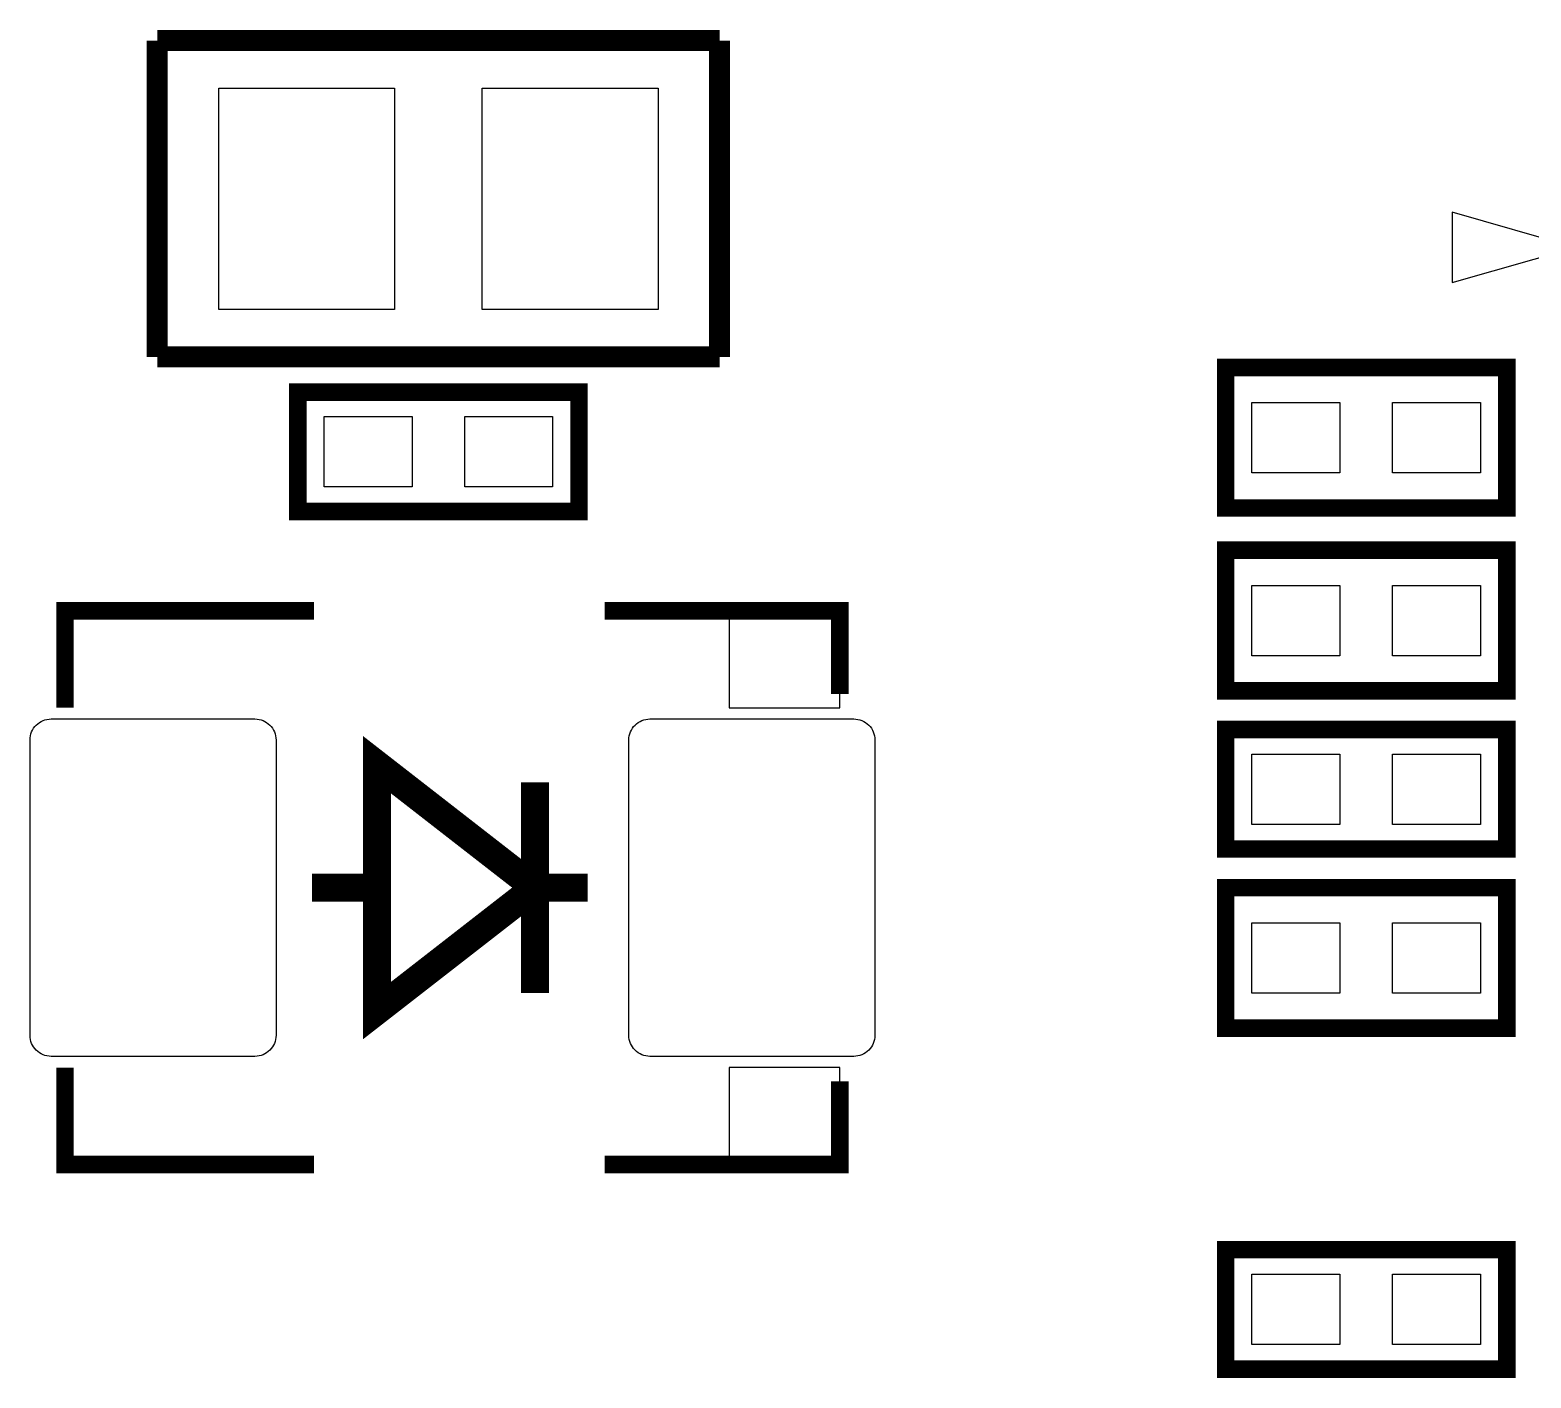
# Model space of a CAD drawing. Extents: x 2 to 176, y -19 to 159.
# Drawn here: x 96.92 to 107.77, y 123.86 to 133.6 of the extents above; entities that cross this region are included whole.
import ezdxf

# ---------------------------------------------------------------- set-up
doc = ezdxf.new("R2010")
doc.units = 0
for name, color, linetype in [('PG_NEW_SLIK-TOP', 231, 'CONTINUOUS'), ('PG_SILKSCREEN_TOP', 7, 'CONTINUOUS'), ('PIN_TOP', 92, 'CONTINUOUS')]:
    doc.layers.add(name, color=color, linetype=linetype)

msp = doc.modelspace()

# ---------------------------------------------------------------- linework, layer by layer
at = {"layer": 'PG_NEW_SLIK-TOP'}
for points, const_width in [([(97.8408, 131.2418), (97.8408, 133.5278)], 0.1524), ([(97.8408, 133.5278), (101.9048, 133.5278)], 0.1524), ([(101.9048, 133.5278), (101.9048, 131.2418)], 0.1524), ([(101.9048, 131.2418), (97.8408, 131.2418)], 0.1524), ([(107.5944, 130.1496), (105.5624, 130.1496), (105.5624, 131.1656), (107.5944, 131.1656), (107.5944, 130.1496)], 0.127), ([(98.8568, 130.9878), (100.8888, 130.9878), (100.8888, 130.1242), (98.8568, 130.1242), (98.8568, 130.9878)], 0.127), ([(107.5944, 128.8288), (105.5624, 128.8288), (105.5624, 129.8448), (107.5944, 129.8448), (107.5944, 128.8288)], 0.127), ([(97.174304, 128.706372), (97.174304, 129.406396), (98.974402, 129.406396)], 0.127), ([(102.774496, 128.806448), (102.774496, 129.406396), (101.074474, 129.406396)], 0.127), ([(107.5944, 127.6858), (105.5624, 127.6858), (105.5624, 128.5494), (107.5944, 128.5494), (107.5944, 127.6858)], 0.127), ([(105.5624, 127.4064), (107.5944, 127.4064), (107.5944, 126.3904), (105.5624, 126.3904), (105.5624, 127.4064)], 0.127), ([(97.174304, 126.106428), (97.174304, 125.406404), (98.974402, 125.406404)], 0.127), ([(101.074474, 125.406404), (102.774496, 125.406404), (102.774496, 126.006352)], 0.127), ([(107.5944, 123.9266), (105.5624, 123.9266), (105.5624, 124.7902), (107.5944, 124.7902), (107.5944, 123.9266)], 0.127)]:
    msp.add_lwpolyline(points, dxfattribs=dict(at, const_width=const_width))
for points in [[(102.774496, 129.406396), (101.974396, 129.406396), (101.974396, 128.706372), (102.774496, 128.706372)], [(102.774496, 126.106428), (101.974396, 126.106428), (101.974396, 125.406404), (102.774496, 125.406404)]]:
    msp.add_lwpolyline(points, close=True, dxfattribs=at)
at = {"layer": 'PG_SILKSCREEN_TOP'}
msp.add_lwpolyline([(108.089446, 132.03301), (107.200446, 132.28701), (107.200446, 131.77901)], close=True, dxfattribs=at)
at = {"layer": 'PG_SILKSCREEN_TOP', "const_width": 0.2032}
for points in [[(100.9523, 127.4064), (100.5713, 127.4064), (99.4283, 128.2954), (99.4283, 126.5174), (100.5713, 127.4064), (100.6983, 127.4064)], [(100.5713, 128.1684), (100.5713, 126.6444)], [(98.9584, 127.4064), (99.4283, 127.4064)]]:
    msp.add_lwpolyline(points, dxfattribs=at)
at = {"layer": 'PIN_TOP'}
for points in [[(99.5553, 131.5847), (98.2853, 131.5847), (98.2853, 133.1849), (99.5553, 133.1849)], [(101.4603, 131.5847), (100.1903, 131.5847), (100.1903, 133.1849), (101.4603, 133.1849)], [(106.3879, 130.9116), (106.3879, 130.4036), (105.7529, 130.4036), (105.7529, 130.9116)], [(107.4039, 130.9116), (107.4039, 130.4036), (106.7689, 130.4036), (106.7689, 130.9116)], [(99.6823, 130.302), (99.0473, 130.302), (99.0473, 130.81), (99.6823, 130.81)], [(100.6983, 130.302), (100.0633, 130.302), (100.0633, 130.81), (100.6983, 130.81)], [(106.3879, 129.5908), (106.3879, 129.0828), (105.7529, 129.0828), (105.7529, 129.5908)], [(107.4039, 129.5908), (107.4039, 129.0828), (106.7689, 129.0828), (106.7689, 129.5908)], [(105.7529, 128.3716), (106.3879, 128.3716), (106.3879, 127.8636), (105.7529, 127.8636)], [(106.7689, 128.3716), (107.4039, 128.3716), (107.4039, 127.8636), (106.7689, 127.8636)], [(105.7529, 126.6444), (105.7529, 127.1524), (106.3879, 127.1524), (106.3879, 126.6444)], [(106.7689, 126.6444), (106.7689, 127.1524), (107.4039, 127.1524), (107.4039, 126.6444)], [(105.7529, 124.6124), (106.3879, 124.6124), (106.3879, 124.1044), (105.7529, 124.1044)], [(106.7689, 124.6124), (107.4039, 124.6124), (107.4039, 124.1044), (106.7689, 124.1044)]]:
    msp.add_lwpolyline(points, close=True, dxfattribs=at)
for points in [[(96.92132, 126.3396), (96.92132, 128.4732, -0.414214), (97.07372, 128.6256), (98.54692, 128.6256, -0.414214), (98.69932, 128.4732), (98.69932, 126.3396, -0.414214), (98.54692, 126.1872), (97.07372, 126.1872, -0.414214)], [(101.24948, 126.3396), (101.24948, 128.4732, -0.414214), (101.40188, 128.6256), (102.87508, 128.6256, -0.414214), (103.02748, 128.4732), (103.02748, 126.3396, -0.414214), (102.87508, 126.1872), (101.40188, 126.1872, -0.414214)]]:
    msp.add_lwpolyline(points, format="xyb", close=True, dxfattribs=at)

doc.saveas('drawing.dxf')
